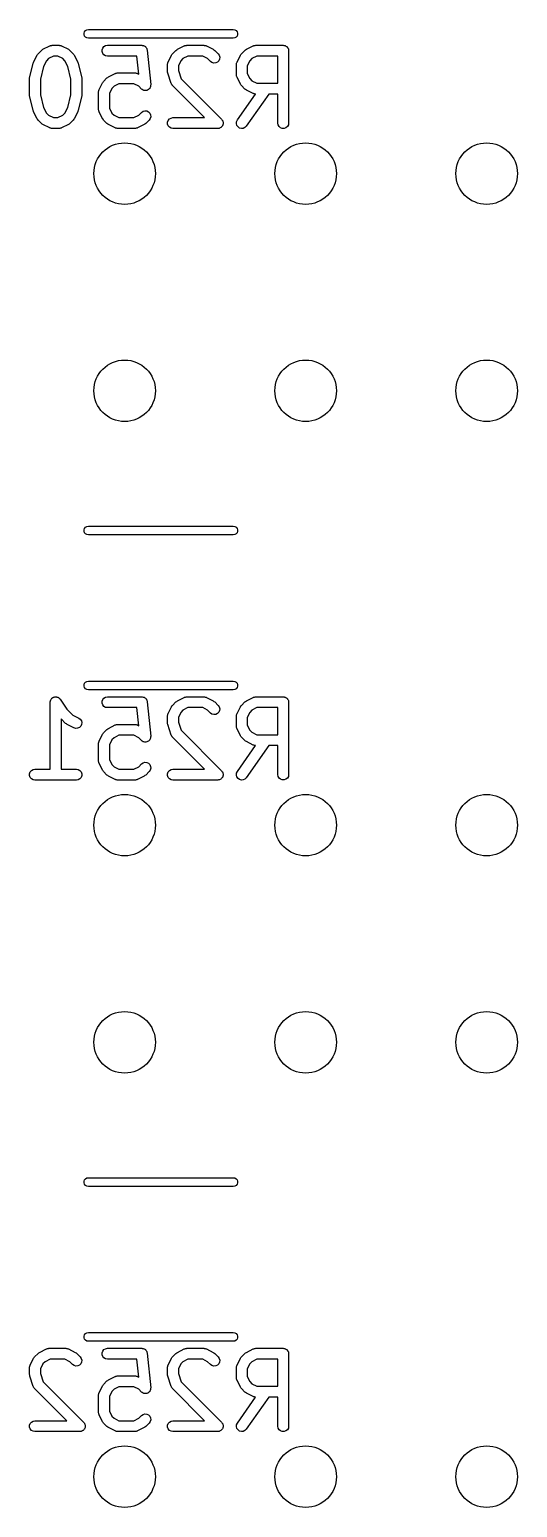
# Model space of a CAD drawing. Extents: x 25 to 326, y -201 to -21.
# Drawn here: x 281.19 to 287.93, y -200.43 to -180.01 of the extents above; entities that cross this region are included whole.
import ezdxf

# ---------------------------------------------------------------- set-up
doc = ezdxf.new("R2010")
doc.units = 0
doc.header["$MEASUREMENT"] = 0
doc.layers.add('BLACK', color=7, linetype='CONTINUOUS')

msp = doc.modelspace()

# ---------------------------------------------------------------- linework, layer by layer
at = {"layer": 'Black'}
for p, q in [((281.941, -180.06), (281.948, -180.04)), ((281.941, -180.08), (281.941, -180.06)), ((281.948, -180.04), (281.961, -180.024)), ((281.961, -180.024), (281.979, -180.014)), ((281.979, -180.014), (282, -180.01)), ((282, -180.01), (284, -180.01)), ((284, -180.01), (284.021, -180.014)), ((284.021, -180.014), (284.039, -180.024)), ((284.039, -180.024), (284.052, -180.04)), ((284.052, -180.04), (284.059, -180.06)), ((284.059, -180.06), (284.059, -180.08)), ((281.371, -180.283), (281.466, -180.235)), ((281.466, -180.235), (281.471, -180.234)), ((281.471, -180.234), (281.474, -180.232)), ((281.474, -180.232), (281.483, -180.23)), ((281.483, -180.23), (281.491, -180.228)), ((281.491, -180.228), (281.496, -180.228)), ((281.496, -180.228), (281.5, -180.227)), ((281.5, -180.227), (281.595, -180.227)), ((281.595, -180.227), (281.599, -180.228)), ((281.599, -180.228), (281.604, -180.228)), ((281.604, -180.228), (281.612, -180.23)), ((281.612, -180.23), (281.621, -180.232)), ((281.621, -180.232), (281.625, -180.234)), ((281.625, -180.234), (281.629, -180.235)), ((281.629, -180.235), (281.724, -180.283)), ((281.948, -180.1), (281.941, -180.08)), ((281.961, -180.116), (281.948, -180.1)), ((281.979, -180.126), (281.961, -180.116)), ((282, -180.13), (281.979, -180.126)), ((284, -180.13), (282, -180.13)), ((282.197, -180.265), (282.214, -180.245)), ((282.214, -180.245), (282.236, -180.232)), ((282.236, -180.232), (282.262, -180.227)), ((282.262, -180.227), (282.738, -180.227)), ((282.738, -180.227), (282.741, -180.228)), ((282.741, -180.228), (282.744, -180.228)), ((282.744, -180.228), (282.754, -180.23)), ((282.754, -180.23), (282.764, -180.232)), ((282.764, -180.232), (282.766, -180.233)), ((282.766, -180.233), (282.769, -180.234)), ((282.769, -180.234), (282.777, -180.24)), ((282.777, -180.24), (282.786, -180.245)), ((282.786, -180.245), (282.788, -180.247)), ((282.788, -180.247), (282.79, -180.249)), ((282.79, -180.249), (282.796, -180.257)), ((282.796, -180.257), (282.803, -180.265)), ((283.228, -180.283), (283.324, -180.235)), ((283.324, -180.235), (283.328, -180.234)), ((283.328, -180.234), (283.331, -180.232)), ((283.331, -180.232), (283.34, -180.23)), ((283.34, -180.23), (283.349, -180.228)), ((283.349, -180.228), (283.353, -180.228)), ((283.353, -180.228), (283.357, -180.227)), ((283.357, -180.227), (283.595, -180.227)), ((283.595, -180.227), (283.599, -180.228)), ((283.599, -180.228), (283.604, -180.228)), ((283.604, -180.228), (283.612, -180.23)), ((283.612, -180.23), (283.621, -180.232)), ((283.621, -180.232), (283.625, -180.234)), ((283.625, -180.234), (283.629, -180.235)), ((283.629, -180.235), (283.724, -180.283)), ((284.021, -180.126), (284, -180.13)), ((284.039, -180.116), (284.021, -180.126)), ((284.052, -180.1), (284.039, -180.116)), ((284.059, -180.08), (284.052, -180.1)), ((284.181, -180.283), (284.276, -180.235)), ((284.276, -180.235), (284.28, -180.234)), ((284.28, -180.234), (284.284, -180.232)), ((284.284, -180.232), (284.293, -180.23)), ((284.293, -180.23), (284.301, -180.228)), ((284.301, -180.228), (284.305, -180.228)), ((284.305, -180.228), (284.31, -180.227)), ((284.31, -180.227), (284.69, -180.227)), ((284.69, -180.227), (284.697, -180.229)), ((284.697, -180.229), (284.703, -180.229)), ((284.703, -180.229), (284.71, -180.231)), ((284.71, -180.231), (284.716, -180.232)), ((284.716, -180.232), (284.722, -180.235)), ((284.722, -180.235), (284.728, -180.237)), ((284.728, -180.237), (284.733, -180.242)), ((284.733, -180.242), (284.739, -180.245)), ((284.739, -180.245), (284.743, -180.25)), ((284.743, -180.25), (284.748, -180.254)), ((284.748, -180.254), (284.751, -180.26)), ((284.751, -180.26), (284.755, -180.265)), ((281.237, -180.475), (281.24, -180.467)), ((281.24, -180.467), (281.242, -180.459)), ((281.242, -180.459), (281.29, -180.364)), ((281.29, -180.364), (281.297, -180.354)), ((281.297, -180.354), (281.304, -180.345)), ((281.304, -180.345), (281.352, -180.297)), ((281.352, -180.297), (281.362, -180.29)), ((281.362, -180.29), (281.371, -180.283)), ((281.419, -180.442), (281.38, -180.519)), ((281.449, -180.412), (281.419, -180.442)), ((281.518, -180.377), (281.449, -180.412)), ((281.578, -180.377), (281.518, -180.377)), ((281.646, -180.412), (281.578, -180.377)), ((281.676, -180.442), (281.646, -180.412)), ((281.715, -180.519), (281.676, -180.442)), ((281.724, -180.283), (281.734, -180.29)), ((281.734, -180.29), (281.744, -180.297)), ((281.744, -180.297), (281.791, -180.345)), ((281.791, -180.345), (281.798, -180.354)), ((281.798, -180.354), (281.805, -180.364)), ((281.805, -180.364), (281.853, -180.459)), ((281.853, -180.459), (281.855, -180.467)), ((281.855, -180.467), (281.858, -180.475)), ((282.188, -180.289), (282.197, -180.265)), ((282.188, -180.315), (282.188, -180.289)), ((282.197, -180.34), (282.188, -180.315)), ((282.214, -180.36), (282.197, -180.34)), ((282.236, -180.373), (282.214, -180.36)), ((282.262, -180.377), (282.236, -180.373)), ((282.67, -180.377), (282.262, -180.377)), ((282.695, -180.626), (282.67, -180.377)), ((282.803, -180.265), (282.804, -180.268)), ((282.804, -180.268), (282.806, -180.27)), ((282.806, -180.27), (282.808, -180.28)), ((282.808, -180.28), (282.812, -180.289)), ((282.812, -180.289), (282.812, -180.292)), ((282.812, -180.292), (282.813, -180.295)), ((282.813, -180.295), (282.86, -180.771)), ((283.095, -180.476), (283.096, -180.467)), ((283.096, -180.467), (283.098, -180.463)), ((283.098, -180.463), (283.1, -180.459)), ((283.1, -180.459), (283.147, -180.364)), ((283.147, -180.364), (283.154, -180.354)), ((283.154, -180.354), (283.161, -180.345)), ((283.161, -180.345), (283.209, -180.297)), ((283.209, -180.297), (283.219, -180.29)), ((283.219, -180.29), (283.228, -180.283)), ((283.276, -180.442), (283.242, -180.511)), ((283.306, -180.412), (283.276, -180.442)), ((283.375, -180.377), (283.306, -180.412)), ((283.578, -180.377), (283.375, -180.377)), ((283.646, -180.412), (283.578, -180.377)), ((283.685, -180.451), (283.646, -180.412)), ((283.706, -180.466), (283.685, -180.451)), ((283.732, -180.472), (283.706, -180.466)), ((283.724, -180.283), (283.734, -180.29)), ((283.734, -180.29), (283.744, -180.297)), ((283.744, -180.297), (283.791, -180.345)), ((283.781, -180.459), (283.758, -180.47)), ((283.8, -180.441), (283.781, -180.459)), ((283.791, -180.345), (283.806, -180.366)), ((283.811, -180.417), (283.8, -180.441)), ((283.806, -180.366), (283.813, -180.391)), ((283.813, -180.391), (283.811, -180.417)), ((284.047, -180.476), (284.049, -180.467)), ((284.049, -180.467), (284.051, -180.463)), ((284.051, -180.463), (284.052, -180.459)), ((284.052, -180.459), (284.1, -180.364)), ((284.1, -180.364), (284.107, -180.354)), ((284.107, -180.354), (284.114, -180.345)), ((284.114, -180.345), (284.161, -180.297)), ((284.161, -180.297), (284.171, -180.29)), ((284.171, -180.29), (284.181, -180.283)), ((284.228, -180.442), (284.194, -180.511)), ((284.259, -180.412), (284.228, -180.442)), ((284.327, -180.377), (284.259, -180.412)), ((284.615, -180.377), (284.327, -180.377)), ((284.615, -180.751), (284.615, -180.377)), ((284.755, -180.265), (284.758, -180.271)), ((284.758, -180.271), (284.761, -180.277)), ((284.761, -180.277), (284.762, -180.283)), ((284.762, -180.283), (284.764, -180.289)), ((284.764, -180.289), (284.764, -180.296)), ((284.764, -180.296), (284.765, -180.302)), ((284.765, -180.302), (284.765, -181.302)), ((281.188, -180.674), (281.189, -180.665)), ((281.189, -180.665), (281.237, -180.475)), ((281.38, -180.519), (281.337, -180.693)), ((281.758, -180.693), (281.715, -180.519)), ((281.858, -180.475), (281.906, -180.665)), ((281.906, -180.665), (281.907, -180.674)), ((282.256, -180.678), (282.266, -180.671)), ((282.266, -180.671), (282.276, -180.664)), ((282.276, -180.664), (282.371, -180.616)), ((282.371, -180.616), (282.375, -180.615)), ((282.375, -180.615), (282.379, -180.613)), ((282.379, -180.613), (282.388, -180.611)), ((282.388, -180.611), (282.396, -180.609)), ((282.396, -180.609), (282.401, -180.609)), ((282.401, -180.609), (282.405, -180.608)), ((282.405, -180.608), (282.643, -180.608)), ((282.643, -180.608), (282.647, -180.609)), ((282.647, -180.609), (282.651, -180.609)), ((282.651, -180.609), (282.66, -180.611)), ((282.66, -180.611), (282.669, -180.613)), ((282.669, -180.613), (282.672, -180.615)), ((282.672, -180.615), (282.676, -180.616)), ((282.676, -180.616), (282.695, -180.626)), ((283.092, -180.484), (283.095, -180.476)), ((283.092, -180.489), (283.092, -180.484)), ((283.092, -180.493), (283.092, -180.489)), ((283.092, -180.588), (283.092, -180.493)), ((283.094, -180.6), (283.092, -180.588)), ((283.096, -180.612), (283.094, -180.6)), ((283.143, -180.755), (283.096, -180.612)), ((283.242, -180.511), (283.242, -180.576)), ((283.242, -180.576), (283.28, -180.69)), ((283.758, -180.47), (283.732, -180.472)), ((284.044, -180.493), (284.045, -180.489)), ((284.044, -180.636), (284.044, -180.493)), ((284.045, -180.64), (284.044, -180.636)), ((284.045, -180.484), (284.047, -180.476)), ((284.045, -180.489), (284.045, -180.484)), ((284.045, -180.644), (284.045, -180.64)), ((284.047, -180.653), (284.045, -180.644)), ((284.049, -180.661), (284.047, -180.653)), ((284.051, -180.665), (284.049, -180.661)), ((284.052, -180.669), (284.051, -180.665)), ((284.1, -180.764), (284.052, -180.669)), ((284.194, -180.511), (284.194, -180.618)), ((284.194, -180.618), (284.228, -180.687)), ((281.187, -180.683), (281.188, -180.674)), ((281.187, -180.921), (281.187, -180.683)), ((281.337, -180.693), (281.337, -180.912)), ((281.758, -180.912), (281.758, -180.693)), ((281.907, -180.674), (281.908, -180.683)), ((281.908, -180.683), (281.908, -180.921)), ((282.139, -180.874), (282.14, -180.87)), ((282.139, -181.112), (282.139, -180.874)), ((282.14, -180.865), (282.142, -180.857)), ((282.14, -180.87), (282.14, -180.865)), ((282.142, -180.857), (282.144, -180.848)), ((282.144, -180.848), (282.146, -180.844)), ((282.146, -180.844), (282.147, -180.84)), ((282.147, -180.84), (282.195, -180.745)), ((282.195, -180.745), (282.202, -180.735)), ((282.202, -180.735), (282.209, -180.726)), ((282.209, -180.726), (282.256, -180.678)), ((282.324, -180.823), (282.289, -180.892)), ((282.354, -180.793), (282.324, -180.823)), ((282.422, -180.758), (282.354, -180.793)), ((282.625, -180.758), (282.422, -180.758)), ((282.694, -180.793), (282.625, -180.758)), ((282.733, -180.832), (282.694, -180.793)), ((282.744, -180.839), (282.733, -180.832)), ((282.733, -180.832), (282.733, -180.832)), ((282.733, -180.832), (282.733, -180.832)), ((282.754, -180.847), (282.744, -180.839)), ((282.755, -180.847), (282.754, -180.847)), ((282.754, -180.847), (282.754, -180.847)), ((282.767, -180.85), (282.755, -180.847)), ((282.779, -180.853), (282.767, -180.85)), ((282.78, -180.853), (282.779, -180.853)), ((282.793, -180.852), (282.78, -180.853)), ((282.78, -180.853), (282.78, -180.853)), ((282.805, -180.851), (282.793, -180.852)), ((282.806, -180.851), (282.805, -180.851)), ((282.817, -180.845), (282.806, -180.851)), ((282.806, -180.851), (282.806, -180.851)), ((282.829, -180.84), (282.817, -180.845)), ((282.838, -180.83), (282.829, -180.839)), ((282.829, -180.839), (282.829, -180.84)), ((282.829, -180.84), (282.829, -180.84)), ((282.847, -180.822), (282.838, -180.83)), ((282.848, -180.821), (282.847, -180.821)), ((282.847, -180.821), (282.847, -180.822)), ((282.853, -180.809), (282.848, -180.821)), ((282.858, -180.798), (282.853, -180.809)), ((282.859, -180.784), (282.858, -180.797)), ((282.858, -180.797), (282.858, -180.798)), ((282.858, -180.798), (282.858, -180.798)), ((282.86, -180.772), (282.859, -180.784)), ((282.86, -180.771), (282.86, -180.772)), ((282.86, -180.772), (282.86, -180.772)), ((283.145, -180.758), (283.143, -180.755)), ((283.146, -180.763), (283.145, -180.758)), ((283.151, -180.77), (283.146, -180.763)), ((283.156, -180.778), (283.151, -180.77)), ((283.159, -180.78), (283.156, -180.778)), ((283.161, -180.784), (283.159, -180.78)), ((283.605, -181.227), (283.161, -180.784)), ((283.28, -180.69), (283.839, -181.249)), ((284.107, -180.774), (284.1, -180.764)), ((284.114, -180.784), (284.107, -180.774)), ((284.161, -180.832), (284.114, -180.784)), ((284.171, -180.838), (284.161, -180.832)), ((284.181, -180.846), (284.171, -180.838)), ((284.276, -180.893), (284.181, -180.846)), ((284.228, -180.687), (284.259, -180.717)), ((284.259, -180.717), (284.327, -180.751)), ((284.327, -180.751), (284.615, -180.751)), ((281.188, -180.93), (281.187, -180.921)), ((281.189, -180.94), (281.188, -180.93)), ((281.237, -181.13), (281.189, -180.94)), ((281.337, -180.912), (281.38, -181.086)), ((281.715, -181.086), (281.758, -180.912)), ((281.906, -180.94), (281.858, -181.13)), ((281.907, -180.93), (281.906, -180.94)), ((281.908, -180.921), (281.907, -180.93)), ((282.289, -180.892), (282.289, -181.094)), ((284.058, -181.259), (284.308, -180.901)), ((284.491, -180.901), (284.18, -181.345)), ((284.28, -180.895), (284.276, -180.893)), ((284.284, -180.897), (284.28, -180.895)), ((284.293, -180.898), (284.284, -180.897)), ((284.301, -180.901), (284.293, -180.898)), ((284.305, -180.9), (284.301, -180.901)), ((284.308, -180.901), (284.305, -180.9)), ((284.615, -180.901), (284.491, -180.901)), ((284.615, -181.302), (284.615, -180.901)), ((281.24, -181.138), (281.237, -181.13)), ((281.242, -181.145), (281.24, -181.138)), ((281.29, -181.241), (281.242, -181.145)), ((281.297, -181.25), (281.29, -181.241)), ((281.304, -181.26), (281.297, -181.25)), ((281.352, -181.308), (281.304, -181.26)), ((281.38, -181.086), (281.419, -181.163)), ((281.419, -181.163), (281.449, -181.193)), ((281.449, -181.193), (281.518, -181.227)), ((281.518, -181.227), (281.578, -181.227)), ((281.578, -181.227), (281.646, -181.193)), ((281.646, -181.193), (281.676, -181.163)), ((281.676, -181.163), (281.715, -181.086)), ((281.791, -181.26), (281.744, -181.308)), ((281.798, -181.25), (281.791, -181.26)), ((281.805, -181.241), (281.798, -181.25)), ((281.853, -181.145), (281.805, -181.241)), ((281.855, -181.138), (281.853, -181.145)), ((281.858, -181.13), (281.855, -181.138)), ((282.14, -181.116), (282.139, -181.112)), ((282.14, -181.12), (282.14, -181.116)), ((282.142, -181.129), (282.14, -181.12)), ((282.144, -181.138), (282.142, -181.129)), ((282.146, -181.141), (282.144, -181.138)), ((282.147, -181.145), (282.146, -181.141)), ((282.195, -181.241), (282.147, -181.145)), ((282.202, -181.25), (282.195, -181.241)), ((282.209, -181.26), (282.202, -181.25)), ((282.256, -181.308), (282.209, -181.26)), ((282.289, -181.094), (282.324, -181.163)), ((282.324, -181.163), (282.354, -181.193)), ((282.354, -181.193), (282.422, -181.227)), ((282.422, -181.227), (282.625, -181.227)), ((282.625, -181.227), (282.694, -181.193)), ((282.694, -181.193), (282.733, -181.154)), ((282.733, -181.154), (282.754, -181.139)), ((282.754, -181.139), (282.779, -181.132)), ((282.779, -181.132), (282.805, -181.135)), ((282.839, -181.26), (282.791, -181.308)), ((282.805, -181.135), (282.829, -181.146)), ((282.829, -181.146), (282.847, -181.164)), ((282.854, -181.239), (282.839, -181.26)), ((282.847, -181.164), (282.858, -181.188)), ((282.86, -181.214), (282.854, -181.239)), ((282.858, -181.188), (282.86, -181.214)), ((283.093, -181.289), (283.102, -181.265)), ((283.102, -181.265), (283.118, -181.245)), ((283.118, -181.245), (283.141, -181.232)), ((283.141, -181.232), (283.167, -181.227)), ((283.167, -181.227), (283.605, -181.227)), ((283.839, -181.249), (283.844, -181.257)), ((283.844, -181.257), (283.851, -181.265)), ((283.851, -181.265), (283.852, -181.268)), ((283.852, -181.268), (283.854, -181.271)), ((283.854, -181.271), (283.856, -181.28)), ((283.856, -181.28), (283.86, -181.289)), ((284.044, -181.309), (284.047, -181.283)), ((284.047, -181.283), (284.058, -181.259)), ((281.362, -181.315), (281.352, -181.308)), ((281.371, -181.322), (281.362, -181.315)), ((281.466, -181.369), (281.371, -181.322)), ((281.471, -181.371), (281.466, -181.369)), ((281.474, -181.373), (281.471, -181.371)), ((281.483, -181.374), (281.474, -181.373)), ((281.491, -181.377), (281.483, -181.374)), ((281.496, -181.377), (281.491, -181.377)), ((281.5, -181.377), (281.496, -181.377)), ((281.595, -181.377), (281.5, -181.377)), ((281.599, -181.377), (281.595, -181.377)), ((281.604, -181.377), (281.599, -181.377)), ((281.612, -181.374), (281.604, -181.377)), ((281.621, -181.373), (281.612, -181.374)), ((281.625, -181.371), (281.621, -181.373)), ((281.629, -181.369), (281.625, -181.371)), ((281.724, -181.322), (281.629, -181.369)), ((281.734, -181.315), (281.724, -181.322)), ((281.744, -181.308), (281.734, -181.315)), ((282.266, -181.315), (282.256, -181.308)), ((282.276, -181.322), (282.266, -181.315)), ((282.371, -181.369), (282.276, -181.322)), ((282.375, -181.371), (282.371, -181.369)), ((282.379, -181.373), (282.375, -181.371)), ((282.388, -181.374), (282.379, -181.373)), ((282.396, -181.377), (282.388, -181.374)), ((282.401, -181.377), (282.396, -181.377)), ((282.405, -181.377), (282.401, -181.377)), ((282.643, -181.377), (282.405, -181.377)), ((282.647, -181.377), (282.643, -181.377)), ((282.651, -181.377), (282.647, -181.377)), ((282.66, -181.374), (282.651, -181.377)), ((282.669, -181.373), (282.66, -181.374)), ((282.672, -181.371), (282.669, -181.373)), ((282.676, -181.369), (282.672, -181.371)), ((282.772, -181.322), (282.676, -181.369)), ((282.781, -181.315), (282.772, -181.322)), ((282.791, -181.308), (282.781, -181.315)), ((283.093, -181.315), (283.093, -181.289)), ((283.102, -181.34), (283.093, -181.315)), ((283.118, -181.36), (283.102, -181.34)), ((283.141, -181.373), (283.118, -181.36)), ((283.167, -181.377), (283.141, -181.373)), ((283.786, -181.377), (283.167, -181.377)), ((283.795, -181.376), (283.786, -181.377)), ((283.805, -181.375), (283.795, -181.376)), ((283.808, -181.373), (283.805, -181.375)), ((283.811, -181.373), (283.808, -181.373)), ((283.82, -181.368), (283.811, -181.373)), ((283.829, -181.364), (283.82, -181.368)), ((283.831, -181.361), (283.829, -181.364)), ((283.834, -181.36), (283.831, -181.361)), ((283.84, -181.352), (283.834, -181.36)), ((283.847, -181.345), (283.84, -181.352)), ((283.849, -181.342), (283.847, -181.345)), ((283.851, -181.34), (283.849, -181.342)), ((283.854, -181.331), (283.851, -181.34)), ((283.858, -181.322), (283.854, -181.331)), ((283.86, -181.315), (283.858, -181.319)), ((283.858, -181.319), (283.858, -181.322)), ((283.86, -181.289), (283.86, -181.293)), ((283.86, -181.293), (283.86, -181.296)), ((283.86, -181.296), (283.86, -181.306)), ((283.86, -181.306), (283.86, -181.315)), ((284.051, -181.334), (284.044, -181.309)), ((284.066, -181.355), (284.051, -181.334)), ((284.087, -181.37), (284.066, -181.355)), ((284.113, -181.377), (284.087, -181.37)), ((284.138, -181.375), (284.113, -181.377)), ((284.162, -181.364), (284.138, -181.375)), ((284.18, -181.345), (284.162, -181.364)), ((284.62, -181.328), (284.615, -181.302)), ((284.633, -181.351), (284.62, -181.328)), ((284.653, -181.367), (284.633, -181.351)), ((284.677, -181.376), (284.653, -181.367)), ((284.703, -181.376), (284.677, -181.376)), ((284.728, -181.367), (284.703, -181.376)), ((284.748, -181.351), (284.728, -181.367)), ((284.761, -181.328), (284.748, -181.351)), ((284.765, -181.302), (284.761, -181.328)), ((281.941, -186.92), (281.948, -186.9)), ((281.941, -186.94), (281.941, -186.92)), ((281.948, -186.96), (281.941, -186.94)), ((281.948, -186.9), (281.961, -186.884)), ((281.961, -186.976), (281.948, -186.96)), ((281.961, -186.884), (281.979, -186.874)), ((281.979, -186.986), (281.961, -186.976)), ((281.979, -186.874), (282, -186.87)), ((282, -186.99), (281.979, -186.986)), ((282, -186.87), (284, -186.87)), ((284, -186.99), (282, -186.99)), ((284, -186.87), (284.021, -186.874)), ((284.021, -186.986), (284, -186.99)), ((284.021, -186.874), (284.039, -186.884)), ((284.039, -186.976), (284.021, -186.986)), ((284.039, -186.884), (284.052, -186.9)), ((284.052, -186.96), (284.039, -186.976)), ((284.052, -186.9), (284.059, -186.92)), ((284.059, -186.94), (284.052, -186.96)), ((284.059, -186.92), (284.059, -186.94)), ((281.941, -189.06), (281.948, -189.04)), ((281.948, -189.04), (281.961, -189.024)), ((281.961, -189.024), (281.979, -189.014)), ((281.979, -189.014), (282, -189.01)), ((282, -189.01), (284, -189.01)), ((284, -189.01), (284.021, -189.014)), ((284.021, -189.014), (284.039, -189.024)), ((284.039, -189.024), (284.052, -189.04)), ((284.052, -189.04), (284.059, -189.06)), ((281.496, -189.248), (281.503, -189.243)), ((281.503, -189.243), (281.51, -189.237)), ((281.51, -189.237), (281.514, -189.236)), ((281.514, -189.236), (281.517, -189.234)), ((281.517, -189.234), (281.526, -189.232)), ((281.526, -189.232), (281.535, -189.229)), ((281.535, -189.229), (281.539, -189.229)), ((281.539, -189.229), (281.543, -189.228)), ((281.543, -189.228), (281.552, -189.229)), ((281.552, -189.229), (281.561, -189.229)), ((281.561, -189.229), (281.565, -189.23)), ((281.565, -189.23), (281.569, -189.23)), ((281.569, -189.23), (281.577, -189.234)), ((281.577, -189.234), (281.585, -189.237)), ((281.585, -189.237), (281.588, -189.24)), ((281.588, -189.24), (281.592, -189.242)), ((281.592, -189.242), (281.598, -189.248)), ((281.941, -189.08), (281.941, -189.06)), ((281.948, -189.1), (281.941, -189.08)), ((281.961, -189.116), (281.948, -189.1)), ((281.979, -189.126), (281.961, -189.116)), ((282, -189.13), (281.979, -189.126)), ((284, -189.13), (282, -189.13)), ((282.197, -189.265), (282.214, -189.245)), ((282.214, -189.245), (282.236, -189.232)), ((282.236, -189.232), (282.262, -189.227)), ((282.262, -189.227), (282.738, -189.227)), ((282.738, -189.227), (282.741, -189.228)), ((282.741, -189.228), (282.744, -189.228)), ((282.744, -189.228), (282.754, -189.23)), ((282.754, -189.23), (282.764, -189.232)), ((282.764, -189.232), (282.766, -189.233)), ((282.766, -189.233), (282.769, -189.234)), ((282.769, -189.234), (282.777, -189.24)), ((282.777, -189.24), (282.786, -189.245)), ((282.786, -189.245), (282.788, -189.247)), ((282.788, -189.247), (282.79, -189.249)), ((283.228, -189.283), (283.324, -189.235)), ((283.324, -189.235), (283.328, -189.234)), ((283.328, -189.234), (283.331, -189.232)), ((283.331, -189.232), (283.34, -189.23)), ((283.34, -189.23), (283.349, -189.228)), ((283.349, -189.228), (283.353, -189.228)), ((283.353, -189.228), (283.357, -189.227)), ((283.357, -189.227), (283.595, -189.227)), ((283.595, -189.227), (283.599, -189.228)), ((283.599, -189.228), (283.604, -189.228)), ((283.604, -189.228), (283.612, -189.23)), ((283.612, -189.23), (283.621, -189.232)), ((283.621, -189.232), (283.625, -189.234)), ((283.625, -189.234), (283.629, -189.235)), ((283.629, -189.235), (283.724, -189.283)), ((284.021, -189.126), (284, -189.13)), ((284.039, -189.116), (284.021, -189.126)), ((284.052, -189.1), (284.039, -189.116)), ((284.059, -189.08), (284.052, -189.1)), ((284.059, -189.06), (284.059, -189.08)), ((284.181, -189.283), (284.276, -189.235)), ((284.276, -189.235), (284.28, -189.234)), ((284.28, -189.234), (284.284, -189.232)), ((284.284, -189.232), (284.293, -189.23)), ((284.293, -189.23), (284.301, -189.228)), ((284.301, -189.228), (284.305, -189.228)), ((284.305, -189.228), (284.31, -189.227)), ((284.31, -189.227), (284.69, -189.227)), ((284.69, -189.227), (284.697, -189.229)), ((284.697, -189.229), (284.703, -189.229)), ((284.703, -189.229), (284.71, -189.231)), ((284.71, -189.231), (284.716, -189.232)), ((284.716, -189.232), (284.722, -189.235)), ((284.722, -189.235), (284.728, -189.237)), ((284.728, -189.237), (284.733, -189.242)), ((284.733, -189.242), (284.739, -189.245)), ((284.739, -189.245), (284.743, -189.25)), ((281.473, -189.294), (281.476, -189.286)), ((281.473, -189.298), (281.473, -189.294)), ((281.473, -189.302), (281.473, -189.298)), ((281.473, -190.227), (281.473, -189.302)), ((281.476, -189.286), (281.477, -189.277)), ((281.477, -189.277), (281.479, -189.273)), ((281.479, -189.273), (281.48, -189.269)), ((281.48, -189.269), (281.486, -189.262)), ((281.486, -189.262), (281.49, -189.254)), ((281.49, -189.254), (281.493, -189.252)), ((281.493, -189.252), (281.496, -189.248)), ((281.598, -189.248), (281.605, -189.254)), ((281.605, -189.254), (281.607, -189.258)), ((281.607, -189.258), (281.61, -189.261)), ((281.61, -189.261), (281.701, -189.397)), ((281.701, -189.397), (281.783, -189.479)), ((282.188, -189.289), (282.197, -189.265)), ((282.188, -189.315), (282.188, -189.289)), ((282.197, -189.34), (282.188, -189.315)), ((282.214, -189.36), (282.197, -189.34)), ((282.236, -189.373), (282.214, -189.36)), ((282.262, -189.377), (282.236, -189.373)), ((282.67, -189.377), (282.262, -189.377)), ((282.695, -189.626), (282.67, -189.377)), ((282.79, -189.249), (282.796, -189.257)), ((282.796, -189.257), (282.803, -189.265)), ((282.803, -189.265), (282.804, -189.268)), ((282.804, -189.268), (282.806, -189.27)), ((282.806, -189.27), (282.808, -189.28)), ((282.808, -189.28), (282.812, -189.289)), ((282.812, -189.289), (282.812, -189.292)), ((282.812, -189.292), (282.813, -189.295)), ((282.813, -189.295), (282.86, -189.771)), ((283.1, -189.459), (283.147, -189.364)), ((283.147, -189.364), (283.154, -189.354)), ((283.154, -189.354), (283.161, -189.345)), ((283.161, -189.345), (283.209, -189.297)), ((283.209, -189.297), (283.219, -189.29)), ((283.219, -189.29), (283.228, -189.283)), ((283.276, -189.442), (283.242, -189.511)), ((283.306, -189.412), (283.276, -189.442)), ((283.375, -189.377), (283.306, -189.412)), ((283.578, -189.377), (283.375, -189.377)), ((283.646, -189.412), (283.578, -189.377)), ((283.685, -189.451), (283.646, -189.412)), ((283.706, -189.466), (283.685, -189.451)), ((283.724, -189.283), (283.734, -189.29)), ((283.734, -189.29), (283.744, -189.297)), ((283.744, -189.297), (283.791, -189.345)), ((283.8, -189.441), (283.781, -189.459)), ((283.791, -189.345), (283.806, -189.366)), ((283.811, -189.417), (283.8, -189.441)), ((283.806, -189.366), (283.813, -189.391)), ((283.813, -189.391), (283.811, -189.417)), ((284.052, -189.459), (284.1, -189.364)), ((284.1, -189.364), (284.107, -189.354)), ((284.107, -189.354), (284.114, -189.345)), ((284.114, -189.345), (284.161, -189.297)), ((284.161, -189.297), (284.171, -189.29)), ((284.171, -189.29), (284.181, -189.283)), ((284.228, -189.442), (284.194, -189.511)), ((284.259, -189.412), (284.228, -189.442)), ((284.327, -189.377), (284.259, -189.412)), ((284.615, -189.377), (284.327, -189.377)), ((284.615, -189.751), (284.615, -189.377)), ((284.743, -189.25), (284.748, -189.254)), ((284.748, -189.254), (284.751, -189.26)), ((284.751, -189.26), (284.755, -189.265)), ((284.755, -189.265), (284.758, -189.271)), ((284.758, -189.271), (284.761, -189.277)), ((284.761, -189.277), (284.762, -189.283)), ((284.762, -189.283), (284.764, -189.289)), ((284.764, -189.289), (284.764, -189.296)), ((284.764, -189.296), (284.765, -189.302)), ((284.765, -189.302), (284.765, -190.302)), ((281.685, -189.594), (281.623, -189.531)), ((281.623, -189.531), (281.623, -190.227)), ((281.695, -189.6), (281.685, -189.594)), ((281.705, -189.608), (281.695, -189.6)), ((281.8, -189.655), (281.705, -189.608)), ((281.783, -189.479), (281.867, -189.521)), ((281.825, -189.663), (281.8, -189.655)), ((281.875, -189.651), (281.851, -189.661)), ((281.867, -189.521), (281.888, -189.537)), ((281.894, -189.633), (281.875, -189.651)), ((281.888, -189.537), (281.902, -189.558)), ((281.905, -189.609), (281.894, -189.633)), ((281.902, -189.558), (281.908, -189.584)), ((281.908, -189.584), (281.905, -189.609)), ((282.276, -189.664), (282.371, -189.616)), ((282.371, -189.616), (282.375, -189.615)), ((282.375, -189.615), (282.379, -189.613)), ((282.379, -189.613), (282.388, -189.611)), ((282.388, -189.611), (282.396, -189.609)), ((282.396, -189.609), (282.401, -189.609)), ((282.401, -189.609), (282.405, -189.608)), ((282.405, -189.608), (282.643, -189.608)), ((282.643, -189.608), (282.647, -189.609)), ((282.647, -189.609), (282.651, -189.609)), ((282.651, -189.609), (282.66, -189.611)), ((282.66, -189.611), (282.669, -189.613)), ((282.669, -189.613), (282.672, -189.615)), ((282.672, -189.615), (282.676, -189.616)), ((282.676, -189.616), (282.695, -189.626)), ((283.092, -189.484), (283.095, -189.476)), ((283.092, -189.489), (283.092, -189.484)), ((283.092, -189.493), (283.092, -189.489)), ((283.092, -189.588), (283.092, -189.493)), ((283.094, -189.6), (283.092, -189.588)), ((283.096, -189.612), (283.094, -189.6)), ((283.095, -189.476), (283.096, -189.467)), ((283.096, -189.467), (283.098, -189.463)), ((283.143, -189.755), (283.096, -189.612)), ((283.098, -189.463), (283.1, -189.459)), ((283.242, -189.511), (283.242, -189.576)), ((283.242, -189.576), (283.28, -189.69)), ((283.732, -189.472), (283.706, -189.466)), ((283.758, -189.47), (283.732, -189.472)), ((283.781, -189.459), (283.758, -189.47)), ((284.044, -189.493), (284.045, -189.489)), ((284.044, -189.636), (284.044, -189.493)), ((284.045, -189.64), (284.044, -189.636)), ((284.045, -189.484), (284.047, -189.476)), ((284.045, -189.489), (284.045, -189.484)), ((284.045, -189.644), (284.045, -189.64)), ((284.047, -189.653), (284.045, -189.644)), ((284.047, -189.476), (284.049, -189.467)), ((284.049, -189.661), (284.047, -189.653)), ((284.049, -189.467), (284.051, -189.463)), ((284.051, -189.463), (284.052, -189.459)), ((284.194, -189.511), (284.194, -189.618)), ((284.194, -189.618), (284.228, -189.687)), ((281.851, -189.661), (281.825, -189.663)), ((282.14, -189.865), (282.142, -189.857)), ((282.142, -189.857), (282.144, -189.848)), ((282.144, -189.848), (282.146, -189.844)), ((282.146, -189.844), (282.147, -189.84)), ((282.147, -189.84), (282.195, -189.745)), ((282.195, -189.745), (282.202, -189.735)), ((282.202, -189.735), (282.209, -189.726)), ((282.209, -189.726), (282.256, -189.678)), ((282.256, -189.678), (282.266, -189.671)), ((282.266, -189.671), (282.276, -189.664)), ((282.324, -189.823), (282.289, -189.892)), ((282.354, -189.793), (282.324, -189.823)), ((282.422, -189.758), (282.354, -189.793)), ((282.625, -189.758), (282.422, -189.758)), ((282.694, -189.793), (282.625, -189.758)), ((282.733, -189.832), (282.694, -189.793)), ((282.744, -189.839), (282.733, -189.832)), ((282.733, -189.832), (282.733, -189.832)), ((282.733, -189.832), (282.733, -189.832)), ((282.754, -189.847), (282.744, -189.839)), ((282.755, -189.847), (282.754, -189.847)), ((282.754, -189.847), (282.754, -189.847)), ((282.767, -189.85), (282.755, -189.847)), ((282.779, -189.853), (282.767, -189.85)), ((282.78, -189.853), (282.779, -189.853)), ((282.793, -189.852), (282.78, -189.853)), ((282.78, -189.853), (282.78, -189.853)), ((282.805, -189.851), (282.793, -189.852)), ((282.806, -189.851), (282.805, -189.851)), ((282.817, -189.845), (282.806, -189.851)), ((282.806, -189.851), (282.806, -189.851)), ((282.829, -189.84), (282.817, -189.845)), ((282.838, -189.83), (282.829, -189.839)), ((282.829, -189.839), (282.829, -189.84)), ((282.829, -189.84), (282.829, -189.84)), ((282.847, -189.822), (282.838, -189.83)), ((282.848, -189.821), (282.847, -189.821)), ((282.847, -189.821), (282.847, -189.822)), ((282.853, -189.809), (282.848, -189.821)), ((282.858, -189.798), (282.853, -189.809)), ((282.859, -189.784), (282.858, -189.797)), ((282.858, -189.797), (282.858, -189.798)), ((282.858, -189.798), (282.858, -189.798)), ((282.86, -189.772), (282.859, -189.784)), ((282.86, -189.771), (282.86, -189.772)), ((282.86, -189.772), (282.86, -189.772)), ((283.145, -189.758), (283.143, -189.755)), ((283.146, -189.763), (283.145, -189.758)), ((283.151, -189.77), (283.146, -189.763)), ((283.156, -189.778), (283.151, -189.77)), ((283.159, -189.78), (283.156, -189.778)), ((283.161, -189.784), (283.159, -189.78)), ((283.605, -190.227), (283.161, -189.784)), ((283.28, -189.69), (283.839, -190.249)), ((284.051, -189.665), (284.049, -189.661)), ((284.052, -189.669), (284.051, -189.665)), ((284.1, -189.764), (284.052, -189.669)), ((284.107, -189.774), (284.1, -189.764)), ((284.114, -189.784), (284.107, -189.774)), ((284.161, -189.832), (284.114, -189.784)), ((284.171, -189.838), (284.161, -189.832)), ((284.181, -189.846), (284.171, -189.838)), ((284.276, -189.893), (284.181, -189.846)), ((284.228, -189.687), (284.259, -189.717)), ((284.259, -189.717), (284.327, -189.751)), ((284.327, -189.751), (284.615, -189.751)), ((282.139, -189.874), (282.14, -189.87)), ((282.139, -190.112), (282.139, -189.874)), ((282.14, -189.87), (282.14, -189.865)), ((282.289, -189.892), (282.289, -190.094)), ((284.058, -190.259), (284.308, -189.901)), ((284.491, -189.901), (284.18, -190.345)), ((284.28, -189.895), (284.276, -189.893)), ((284.284, -189.897), (284.28, -189.895)), ((284.293, -189.898), (284.284, -189.897)), ((284.301, -189.901), (284.293, -189.898)), ((284.305, -189.9), (284.301, -189.901)), ((284.308, -189.901), (284.305, -189.9)), ((284.615, -189.901), (284.491, -189.901)), ((284.615, -190.302), (284.615, -189.901)), ((281.188, -190.289), (281.197, -190.265)), ((281.197, -190.265), (281.214, -190.245)), ((281.214, -190.245), (281.236, -190.232)), ((281.236, -190.232), (281.262, -190.227)), ((281.262, -190.227), (281.473, -190.227)), ((281.623, -190.227), (281.833, -190.227)), ((281.833, -190.227), (281.859, -190.232)), ((281.859, -190.232), (281.882, -190.245)), ((281.882, -190.245), (281.898, -190.265)), ((281.898, -190.265), (281.907, -190.289)), ((282.14, -190.116), (282.139, -190.112)), ((282.14, -190.12), (282.14, -190.116)), ((282.142, -190.129), (282.14, -190.12)), ((282.144, -190.138), (282.142, -190.129)), ((282.146, -190.141), (282.144, -190.138)), ((282.147, -190.145), (282.146, -190.141)), ((282.195, -190.241), (282.147, -190.145)), ((282.202, -190.25), (282.195, -190.241)), ((282.209, -190.26), (282.202, -190.25)), ((282.256, -190.308), (282.209, -190.26)), ((282.289, -190.094), (282.324, -190.163)), ((282.324, -190.163), (282.354, -190.193)), ((282.354, -190.193), (282.422, -190.227)), ((282.422, -190.227), (282.625, -190.227)), ((282.625, -190.227), (282.694, -190.193)), ((282.694, -190.193), (282.733, -190.154)), ((282.733, -190.154), (282.754, -190.139)), ((282.754, -190.139), (282.779, -190.132)), ((282.779, -190.132), (282.805, -190.135)), ((282.839, -190.26), (282.791, -190.308)), ((282.805, -190.135), (282.829, -190.146)), ((282.829, -190.146), (282.847, -190.164)), ((282.854, -190.239), (282.839, -190.26)), ((282.847, -190.164), (282.858, -190.188)), ((282.86, -190.214), (282.854, -190.239)), ((282.858, -190.188), (282.86, -190.214)), ((283.093, -190.289), (283.102, -190.265)), ((283.102, -190.265), (283.118, -190.245)), ((283.118, -190.245), (283.141, -190.232)), ((283.141, -190.232), (283.167, -190.227)), ((283.167, -190.227), (283.605, -190.227)), ((283.839, -190.249), (283.844, -190.257)), ((283.844, -190.257), (283.851, -190.265)), ((283.851, -190.265), (283.852, -190.268)), ((284.047, -190.283), (284.058, -190.259)), ((281.188, -190.315), (281.188, -190.289)), ((281.197, -190.34), (281.188, -190.315)), ((281.214, -190.36), (281.197, -190.34)), ((281.236, -190.373), (281.214, -190.36)), ((281.262, -190.377), (281.236, -190.373)), ((281.833, -190.377), (281.262, -190.377)), ((281.859, -190.373), (281.833, -190.377)), ((281.882, -190.36), (281.859, -190.373)), ((281.898, -190.34), (281.882, -190.36)), ((281.907, -190.315), (281.898, -190.34)), ((281.907, -190.289), (281.907, -190.315)), ((282.266, -190.315), (282.256, -190.308)), ((282.276, -190.322), (282.266, -190.315)), ((282.371, -190.369), (282.276, -190.322)), ((282.375, -190.371), (282.371, -190.369)), ((282.379, -190.373), (282.375, -190.371)), ((282.388, -190.374), (282.379, -190.373)), ((282.396, -190.377), (282.388, -190.374)), ((282.401, -190.377), (282.396, -190.377)), ((282.405, -190.377), (282.401, -190.377)), ((282.643, -190.377), (282.405, -190.377)), ((282.647, -190.377), (282.643, -190.377)), ((282.651, -190.377), (282.647, -190.377)), ((282.66, -190.374), (282.651, -190.377)), ((282.669, -190.373), (282.66, -190.374)), ((282.672, -190.371), (282.669, -190.373)), ((282.676, -190.369), (282.672, -190.371)), ((282.772, -190.322), (282.676, -190.369)), ((282.781, -190.315), (282.772, -190.322)), ((282.791, -190.308), (282.781, -190.315)), ((283.093, -190.315), (283.093, -190.289)), ((283.102, -190.34), (283.093, -190.315)), ((283.118, -190.36), (283.102, -190.34)), ((283.141, -190.373), (283.118, -190.36)), ((283.167, -190.377), (283.141, -190.373)), ((283.786, -190.377), (283.167, -190.377)), ((283.795, -190.376), (283.786, -190.377)), ((283.805, -190.375), (283.795, -190.376)), ((283.808, -190.373), (283.805, -190.375)), ((283.811, -190.373), (283.808, -190.373)), ((283.82, -190.368), (283.811, -190.373)), ((283.829, -190.364), (283.82, -190.368)), ((283.831, -190.361), (283.829, -190.364)), ((283.834, -190.36), (283.831, -190.361)), ((283.84, -190.352), (283.834, -190.36)), ((283.847, -190.345), (283.84, -190.352)), ((283.849, -190.342), (283.847, -190.345)), ((283.851, -190.34), (283.849, -190.342)), ((283.854, -190.331), (283.851, -190.34)), ((283.852, -190.268), (283.854, -190.271)), ((283.854, -190.271), (283.856, -190.28)), ((283.858, -190.322), (283.854, -190.331)), ((283.856, -190.28), (283.86, -190.289)), ((283.86, -190.315), (283.858, -190.319)), ((283.858, -190.319), (283.858, -190.322)), ((283.86, -190.289), (283.86, -190.293)), ((283.86, -190.293), (283.86, -190.296)), ((283.86, -190.296), (283.86, -190.306)), ((283.86, -190.306), (283.86, -190.315)), ((284.044, -190.309), (284.047, -190.283)), ((284.051, -190.334), (284.044, -190.309)), ((284.066, -190.355), (284.051, -190.334)), ((284.087, -190.37), (284.066, -190.355)), ((284.113, -190.377), (284.087, -190.37)), ((284.138, -190.375), (284.113, -190.377)), ((284.162, -190.364), (284.138, -190.375)), ((284.18, -190.345), (284.162, -190.364)), ((284.62, -190.328), (284.615, -190.302)), ((284.633, -190.351), (284.62, -190.328)), ((284.653, -190.367), (284.633, -190.351)), ((284.677, -190.376), (284.653, -190.367)), ((284.703, -190.376), (284.677, -190.376)), ((284.728, -190.367), (284.703, -190.376)), ((284.748, -190.351), (284.728, -190.367)), ((284.761, -190.328), (284.748, -190.351)), ((284.765, -190.302), (284.761, -190.328)), ((281.941, -195.92), (281.948, -195.9)), ((281.941, -195.94), (281.941, -195.92)), ((281.948, -195.96), (281.941, -195.94)), ((281.948, -195.9), (281.961, -195.884)), ((281.961, -195.976), (281.948, -195.96)), ((281.961, -195.884), (281.979, -195.874)), ((281.979, -195.986), (281.961, -195.976)), ((281.979, -195.874), (282, -195.87)), ((282, -195.87), (284, -195.87)), ((284, -195.87), (284.021, -195.874)), ((284.021, -195.874), (284.039, -195.884)), ((284.039, -195.976), (284.021, -195.986)), ((284.039, -195.884), (284.052, -195.9)), ((284.052, -195.96), (284.039, -195.976)), ((284.052, -195.9), (284.059, -195.92)), ((284.059, -195.94), (284.052, -195.96)), ((284.059, -195.92), (284.059, -195.94)), ((282, -195.99), (281.979, -195.986)), ((284, -195.99), (282, -195.99)), ((284.021, -195.986), (284, -195.99)), ((281.948, -198.04), (281.961, -198.024)), ((281.961, -198.024), (281.979, -198.014)), ((281.979, -198.014), (282, -198.01)), ((282, -198.01), (284, -198.01)), ((284, -198.01), (284.021, -198.014)), ((284.021, -198.014), (284.039, -198.024)), ((284.039, -198.024), (284.052, -198.04)), ((281.435, -198.23), (281.444, -198.228)), ((281.444, -198.228), (281.448, -198.228)), ((281.448, -198.228), (281.452, -198.227)), ((281.452, -198.227), (281.69, -198.227)), ((281.69, -198.227), (281.695, -198.228)), ((281.695, -198.228), (281.699, -198.228)), ((281.699, -198.228), (281.707, -198.23)), ((281.941, -198.06), (281.948, -198.04)), ((281.941, -198.08), (281.941, -198.06)), ((281.948, -198.1), (281.941, -198.08)), ((281.961, -198.116), (281.948, -198.1)), ((281.979, -198.126), (281.961, -198.116)), ((282, -198.13), (281.979, -198.126)), ((284, -198.13), (282, -198.13)), ((282.236, -198.232), (282.262, -198.227)), ((282.262, -198.227), (282.738, -198.227)), ((282.738, -198.227), (282.741, -198.228)), ((282.741, -198.228), (282.744, -198.228)), ((282.744, -198.228), (282.754, -198.23)), ((283.34, -198.23), (283.349, -198.228)), ((283.349, -198.228), (283.353, -198.228)), ((283.353, -198.228), (283.357, -198.227)), ((283.357, -198.227), (283.595, -198.227)), ((283.595, -198.227), (283.599, -198.228)), ((283.599, -198.228), (283.604, -198.228)), ((283.604, -198.228), (283.612, -198.23)), ((284.021, -198.126), (284, -198.13)), ((284.039, -198.116), (284.021, -198.126)), ((284.052, -198.1), (284.039, -198.116)), ((284.052, -198.04), (284.059, -198.06)), ((284.059, -198.08), (284.052, -198.1)), ((284.059, -198.06), (284.059, -198.08)), ((284.293, -198.23), (284.301, -198.228)), ((284.301, -198.228), (284.305, -198.228)), ((284.305, -198.228), (284.31, -198.227)), ((284.31, -198.227), (284.69, -198.227)), ((284.69, -198.227), (284.697, -198.229)), ((284.697, -198.229), (284.703, -198.229)), ((284.703, -198.229), (284.71, -198.231)), ((281.195, -198.459), (281.242, -198.364)), ((281.242, -198.364), (281.25, -198.354)), ((281.25, -198.354), (281.256, -198.345)), ((281.256, -198.345), (281.304, -198.297)), ((281.304, -198.297), (281.314, -198.29)), ((281.314, -198.29), (281.324, -198.283)), ((281.324, -198.283), (281.419, -198.235)), ((281.402, -198.412), (281.371, -198.442)), ((281.47, -198.377), (281.402, -198.412)), ((281.419, -198.235), (281.423, -198.234)), ((281.423, -198.234), (281.427, -198.232)), ((281.427, -198.232), (281.435, -198.23)), ((281.673, -198.377), (281.47, -198.377)), ((281.741, -198.412), (281.673, -198.377)), ((281.707, -198.23), (281.716, -198.232)), ((281.716, -198.232), (281.72, -198.234)), ((281.72, -198.234), (281.724, -198.235)), ((281.724, -198.235), (281.819, -198.283)), ((281.78, -198.451), (281.741, -198.412)), ((281.819, -198.283), (281.829, -198.29)), ((281.829, -198.29), (281.839, -198.297)), ((281.839, -198.297), (281.886, -198.345)), ((281.886, -198.345), (281.901, -198.366)), ((281.906, -198.417), (281.895, -198.441)), ((281.901, -198.366), (281.908, -198.391)), ((281.908, -198.391), (281.906, -198.417)), ((282.188, -198.289), (282.197, -198.265)), ((282.188, -198.315), (282.188, -198.289)), ((282.197, -198.34), (282.188, -198.315)), ((282.197, -198.265), (282.214, -198.245)), ((282.214, -198.36), (282.197, -198.34)), ((282.214, -198.245), (282.236, -198.232)), ((282.236, -198.373), (282.214, -198.36)), ((282.262, -198.377), (282.236, -198.373)), ((282.67, -198.377), (282.262, -198.377)), ((282.695, -198.626), (282.67, -198.377)), ((282.754, -198.23), (282.764, -198.232)), ((282.764, -198.232), (282.766, -198.233)), ((282.766, -198.233), (282.769, -198.234)), ((282.769, -198.234), (282.777, -198.24)), ((282.777, -198.24), (282.786, -198.245)), ((282.786, -198.245), (282.788, -198.247)), ((282.788, -198.247), (282.79, -198.249)), ((282.79, -198.249), (282.796, -198.257)), ((282.796, -198.257), (282.803, -198.265)), ((282.803, -198.265), (282.804, -198.268)), ((282.804, -198.268), (282.806, -198.27)), ((282.806, -198.27), (282.808, -198.28)), ((282.808, -198.28), (282.812, -198.289)), ((282.812, -198.289), (282.812, -198.292)), ((282.812, -198.292), (282.813, -198.295)), ((282.813, -198.295), (282.86, -198.771)), ((283.1, -198.459), (283.147, -198.364)), ((283.147, -198.364), (283.154, -198.354)), ((283.154, -198.354), (283.161, -198.345)), ((283.161, -198.345), (283.209, -198.297)), ((283.209, -198.297), (283.219, -198.29)), ((283.219, -198.29), (283.228, -198.283)), ((283.228, -198.283), (283.324, -198.235)), ((283.306, -198.412), (283.276, -198.442)), ((283.375, -198.377), (283.306, -198.412)), ((283.324, -198.235), (283.328, -198.234)), ((283.328, -198.234), (283.331, -198.232)), ((283.331, -198.232), (283.34, -198.23)), ((283.578, -198.377), (283.375, -198.377)), ((283.646, -198.412), (283.578, -198.377)), ((283.612, -198.23), (283.621, -198.232)), ((283.621, -198.232), (283.625, -198.234)), ((283.625, -198.234), (283.629, -198.235)), ((283.629, -198.235), (283.724, -198.283)), ((283.685, -198.451), (283.646, -198.412)), ((283.724, -198.283), (283.734, -198.29)), ((283.734, -198.29), (283.744, -198.297)), ((283.744, -198.297), (283.791, -198.345)), ((283.791, -198.345), (283.806, -198.366)), ((283.811, -198.417), (283.8, -198.441)), ((283.806, -198.366), (283.813, -198.391)), ((283.813, -198.391), (283.811, -198.417)), ((284.052, -198.459), (284.1, -198.364)), ((284.1, -198.364), (284.107, -198.354)), ((284.107, -198.354), (284.114, -198.345)), ((284.114, -198.345), (284.161, -198.297)), ((284.161, -198.297), (284.171, -198.29)), ((284.171, -198.29), (284.181, -198.283)), ((284.181, -198.283), (284.276, -198.235)), ((284.259, -198.412), (284.228, -198.442)), ((284.327, -198.377), (284.259, -198.412)), ((284.276, -198.235), (284.28, -198.234)), ((284.28, -198.234), (284.284, -198.232)), ((284.284, -198.232), (284.293, -198.23)), ((284.615, -198.377), (284.327, -198.377)), ((284.615, -198.751), (284.615, -198.377)), ((284.71, -198.231), (284.716, -198.232)), ((284.716, -198.232), (284.722, -198.235)), ((284.722, -198.235), (284.728, -198.237)), ((284.728, -198.237), (284.733, -198.242)), ((284.733, -198.242), (284.739, -198.245)), ((284.739, -198.245), (284.743, -198.25)), ((284.743, -198.25), (284.748, -198.254)), ((284.748, -198.254), (284.751, -198.26)), ((284.751, -198.26), (284.755, -198.265)), ((284.755, -198.265), (284.758, -198.271)), ((284.758, -198.271), (284.761, -198.277)), ((284.761, -198.277), (284.762, -198.283)), ((284.762, -198.283), (284.764, -198.289)), ((284.764, -198.289), (284.764, -198.296)), ((284.764, -198.296), (284.765, -198.302)), ((284.765, -198.302), (284.765, -199.302)), ((281.187, -198.484), (281.19, -198.476)), ((281.188, -198.489), (281.187, -198.484)), ((281.187, -198.493), (281.188, -198.489)), ((281.187, -198.588), (281.187, -198.493)), ((281.189, -198.6), (281.187, -198.588)), ((281.191, -198.612), (281.189, -198.6)), ((281.19, -198.476), (281.191, -198.467)), ((281.191, -198.467), (281.194, -198.463)), ((281.238, -198.755), (281.191, -198.612)), ((281.194, -198.463), (281.195, -198.459)), ((281.371, -198.442), (281.337, -198.511)), ((281.337, -198.511), (281.337, -198.576)), ((281.337, -198.576), (281.375, -198.69)), ((281.802, -198.466), (281.78, -198.451)), ((281.827, -198.472), (281.802, -198.466)), ((281.853, -198.47), (281.827, -198.472)), ((281.876, -198.459), (281.853, -198.47)), ((281.895, -198.441), (281.876, -198.459)), ((282.276, -198.664), (282.371, -198.616)), ((282.371, -198.616), (282.375, -198.615)), ((282.375, -198.615), (282.379, -198.613)), ((282.379, -198.613), (282.388, -198.611)), ((282.388, -198.611), (282.396, -198.609)), ((282.396, -198.609), (282.401, -198.609)), ((282.401, -198.609), (282.405, -198.608)), ((282.405, -198.608), (282.643, -198.608)), ((282.643, -198.608), (282.647, -198.609)), ((282.647, -198.609), (282.651, -198.609)), ((282.651, -198.609), (282.66, -198.611)), ((282.66, -198.611), (282.669, -198.613)), ((282.669, -198.613), (282.672, -198.615)), ((282.672, -198.615), (282.676, -198.616)), ((282.676, -198.616), (282.695, -198.626)), ((283.092, -198.484), (283.095, -198.476)), ((283.092, -198.489), (283.092, -198.484)), ((283.092, -198.493), (283.092, -198.489)), ((283.092, -198.588), (283.092, -198.493)), ((283.094, -198.6), (283.092, -198.588)), ((283.096, -198.612), (283.094, -198.6)), ((283.095, -198.476), (283.096, -198.467)), ((283.096, -198.467), (283.098, -198.463)), ((283.143, -198.755), (283.096, -198.612)), ((283.098, -198.463), (283.1, -198.459)), ((283.276, -198.442), (283.242, -198.511)), ((283.242, -198.511), (283.242, -198.576)), ((283.242, -198.576), (283.28, -198.69)), ((283.706, -198.466), (283.685, -198.451)), ((283.732, -198.472), (283.706, -198.466)), ((283.758, -198.47), (283.732, -198.472)), ((283.781, -198.459), (283.758, -198.47)), ((283.8, -198.441), (283.781, -198.459)), ((284.044, -198.493), (284.045, -198.489)), ((284.044, -198.636), (284.044, -198.493)), ((284.045, -198.64), (284.044, -198.636)), ((284.045, -198.484), (284.047, -198.476)), ((284.045, -198.489), (284.045, -198.484)), ((284.047, -198.476), (284.049, -198.467)), ((284.049, -198.467), (284.051, -198.463)), ((284.051, -198.463), (284.052, -198.459)), ((284.228, -198.442), (284.194, -198.511)), ((284.194, -198.511), (284.194, -198.618)), ((284.194, -198.618), (284.228, -198.687)), ((281.24, -198.758), (281.238, -198.755)), ((281.242, -198.763), (281.24, -198.758)), ((281.247, -198.77), (281.242, -198.763)), ((281.251, -198.778), (281.247, -198.77)), ((281.254, -198.78), (281.251, -198.778)), ((281.256, -198.784), (281.254, -198.78)), ((281.7, -199.227), (281.256, -198.784)), ((281.375, -198.69), (281.934, -199.249)), ((282.146, -198.844), (282.147, -198.84)), ((282.147, -198.84), (282.195, -198.745)), ((282.195, -198.745), (282.202, -198.735)), ((282.202, -198.735), (282.209, -198.726)), ((282.209, -198.726), (282.256, -198.678)), ((282.256, -198.678), (282.266, -198.671)), ((282.266, -198.671), (282.276, -198.664)), ((282.324, -198.823), (282.289, -198.892)), ((282.354, -198.793), (282.324, -198.823)), ((282.422, -198.758), (282.354, -198.793)), ((282.625, -198.758), (282.422, -198.758)), ((282.694, -198.793), (282.625, -198.758)), ((282.733, -198.832), (282.694, -198.793)), ((282.744, -198.839), (282.733, -198.832)), ((282.733, -198.832), (282.733, -198.832)), ((282.733, -198.832), (282.733, -198.832)), ((282.754, -198.847), (282.744, -198.839)), ((282.829, -198.84), (282.817, -198.845)), ((282.838, -198.83), (282.829, -198.839)), ((282.829, -198.839), (282.829, -198.84)), ((282.829, -198.84), (282.829, -198.84)), ((282.847, -198.822), (282.838, -198.83)), ((282.848, -198.821), (282.847, -198.821)), ((282.847, -198.821), (282.847, -198.822)), ((282.853, -198.809), (282.848, -198.821)), ((282.858, -198.798), (282.853, -198.809)), ((282.859, -198.784), (282.858, -198.797)), ((282.858, -198.797), (282.858, -198.798)), ((282.858, -198.798), (282.858, -198.798)), ((282.86, -198.772), (282.859, -198.784)), ((282.86, -198.771), (282.86, -198.772)), ((282.86, -198.772), (282.86, -198.772)), ((283.145, -198.758), (283.143, -198.755)), ((283.146, -198.763), (283.145, -198.758)), ((283.151, -198.77), (283.146, -198.763)), ((283.156, -198.778), (283.151, -198.77)), ((283.159, -198.78), (283.156, -198.778)), ((283.161, -198.784), (283.159, -198.78)), ((283.605, -199.227), (283.161, -198.784)), ((283.28, -198.69), (283.839, -199.249)), ((284.045, -198.644), (284.045, -198.64)), ((284.047, -198.653), (284.045, -198.644)), ((284.049, -198.661), (284.047, -198.653)), ((284.051, -198.665), (284.049, -198.661)), ((284.052, -198.669), (284.051, -198.665)), ((284.1, -198.764), (284.052, -198.669)), ((284.107, -198.774), (284.1, -198.764)), ((284.114, -198.784), (284.107, -198.774)), ((284.161, -198.832), (284.114, -198.784)), ((284.171, -198.838), (284.161, -198.832)), ((284.181, -198.846), (284.171, -198.838)), ((284.228, -198.687), (284.259, -198.717)), ((284.259, -198.717), (284.327, -198.751)), ((284.327, -198.751), (284.615, -198.751)), ((282.139, -198.874), (282.14, -198.87)), ((282.139, -199.112), (282.139, -198.874)), ((282.14, -198.865), (282.142, -198.857)), ((282.14, -198.87), (282.14, -198.865)), ((282.142, -198.857), (282.144, -198.848)), ((282.144, -198.848), (282.146, -198.844)), ((282.289, -198.892), (282.289, -199.094)), ((282.755, -198.847), (282.754, -198.847)), ((282.754, -198.847), (282.754, -198.847)), ((282.767, -198.85), (282.755, -198.847)), ((282.779, -198.853), (282.767, -198.85)), ((282.78, -198.853), (282.779, -198.853)), ((282.793, -198.852), (282.78, -198.853)), ((282.78, -198.853), (282.78, -198.853)), ((282.805, -198.851), (282.793, -198.852)), ((282.806, -198.851), (282.805, -198.851)), ((282.817, -198.845), (282.806, -198.851)), ((282.806, -198.851), (282.806, -198.851)), ((284.058, -199.259), (284.308, -198.901)), ((284.491, -198.901), (284.18, -199.345)), ((284.276, -198.893), (284.181, -198.846)), ((284.28, -198.895), (284.276, -198.893)), ((284.284, -198.897), (284.28, -198.895)), ((284.293, -198.898), (284.284, -198.897)), ((284.301, -198.901), (284.293, -198.898)), ((284.305, -198.9), (284.301, -198.901)), ((284.308, -198.901), (284.305, -198.9)), ((284.615, -198.901), (284.491, -198.901)), ((284.615, -199.302), (284.615, -198.901)), ((281.197, -199.265), (281.214, -199.245)), ((281.214, -199.245), (281.236, -199.232)), ((281.236, -199.232), (281.262, -199.227)), ((281.262, -199.227), (281.7, -199.227)), ((281.934, -199.249), (281.94, -199.257)), ((282.14, -199.116), (282.139, -199.112)), ((282.14, -199.12), (282.14, -199.116)), ((282.142, -199.129), (282.14, -199.12)), ((282.144, -199.138), (282.142, -199.129)), ((282.146, -199.141), (282.144, -199.138)), ((282.147, -199.145), (282.146, -199.141)), ((282.195, -199.241), (282.147, -199.145)), ((282.202, -199.25), (282.195, -199.241)), ((282.209, -199.26), (282.202, -199.25)), ((282.289, -199.094), (282.324, -199.163)), ((282.324, -199.163), (282.354, -199.193)), ((282.354, -199.193), (282.422, -199.227)), ((282.422, -199.227), (282.625, -199.227)), ((282.625, -199.227), (282.694, -199.193)), ((282.694, -199.193), (282.733, -199.154)), ((282.733, -199.154), (282.754, -199.139)), ((282.754, -199.139), (282.779, -199.132)), ((282.779, -199.132), (282.805, -199.135)), ((282.805, -199.135), (282.829, -199.146)), ((282.829, -199.146), (282.847, -199.164)), ((282.854, -199.239), (282.839, -199.26)), ((282.847, -199.164), (282.858, -199.188)), ((282.86, -199.214), (282.854, -199.239)), ((282.858, -199.188), (282.86, -199.214)), ((283.102, -199.265), (283.118, -199.245)), ((283.118, -199.245), (283.141, -199.232)), ((283.141, -199.232), (283.167, -199.227)), ((283.167, -199.227), (283.605, -199.227)), ((283.839, -199.249), (283.844, -199.257)), ((281.188, -199.289), (281.197, -199.265)), ((281.188, -199.315), (281.188, -199.289)), ((281.197, -199.34), (281.188, -199.315)), ((281.214, -199.36), (281.197, -199.34)), ((281.236, -199.373), (281.214, -199.36)), ((281.262, -199.377), (281.236, -199.373)), ((281.881, -199.377), (281.262, -199.377)), ((281.891, -199.376), (281.881, -199.377)), ((281.9, -199.375), (281.891, -199.376)), ((281.903, -199.373), (281.9, -199.375)), ((281.907, -199.373), (281.903, -199.373)), ((281.915, -199.368), (281.907, -199.373)), ((281.924, -199.364), (281.915, -199.368)), ((281.926, -199.361), (281.924, -199.364)), ((281.929, -199.36), (281.926, -199.361)), ((281.935, -199.352), (281.929, -199.36)), ((281.942, -199.345), (281.935, -199.352)), ((281.94, -199.257), (281.946, -199.265)), ((281.944, -199.342), (281.942, -199.345)), ((281.946, -199.34), (281.944, -199.342)), ((281.946, -199.265), (281.947, -199.268)), ((281.949, -199.331), (281.946, -199.34)), ((281.947, -199.268), (281.949, -199.271)), ((281.949, -199.271), (281.951, -199.28)), ((281.953, -199.322), (281.949, -199.331)), ((281.951, -199.28), (281.955, -199.289)), ((281.954, -199.319), (281.953, -199.322)), ((281.955, -199.315), (281.954, -199.319)), ((281.955, -199.289), (281.955, -199.293)), ((281.955, -199.293), (281.956, -199.296)), ((281.956, -199.296), (281.955, -199.306)), ((281.955, -199.306), (281.955, -199.315)), ((282.256, -199.308), (282.209, -199.26)), ((282.266, -199.315), (282.256, -199.308)), ((282.276, -199.322), (282.266, -199.315)), ((282.371, -199.369), (282.276, -199.322)), ((282.375, -199.371), (282.371, -199.369)), ((282.379, -199.373), (282.375, -199.371)), ((282.388, -199.374), (282.379, -199.373)), ((282.396, -199.377), (282.388, -199.374)), ((282.401, -199.377), (282.396, -199.377)), ((282.405, -199.377), (282.401, -199.377)), ((282.643, -199.377), (282.405, -199.377)), ((282.647, -199.377), (282.643, -199.377)), ((282.651, -199.377), (282.647, -199.377)), ((282.66, -199.374), (282.651, -199.377)), ((282.669, -199.373), (282.66, -199.374)), ((282.672, -199.371), (282.669, -199.373)), ((282.676, -199.369), (282.672, -199.371)), ((282.772, -199.322), (282.676, -199.369)), ((282.781, -199.315), (282.772, -199.322)), ((282.791, -199.308), (282.781, -199.315)), ((282.839, -199.26), (282.791, -199.308)), ((283.093, -199.289), (283.102, -199.265)), ((283.093, -199.315), (283.093, -199.289)), ((283.102, -199.34), (283.093, -199.315)), ((283.118, -199.36), (283.102, -199.34)), ((283.141, -199.373), (283.118, -199.36)), ((283.167, -199.377), (283.141, -199.373)), ((283.786, -199.377), (283.167, -199.377)), ((283.795, -199.376), (283.786, -199.377)), ((283.805, -199.375), (283.795, -199.376)), ((283.808, -199.373), (283.805, -199.375)), ((283.811, -199.373), (283.808, -199.373)), ((283.82, -199.368), (283.811, -199.373)), ((283.829, -199.364), (283.82, -199.368)), ((283.831, -199.361), (283.829, -199.364)), ((283.834, -199.36), (283.831, -199.361)), ((283.84, -199.352), (283.834, -199.36)), ((283.847, -199.345), (283.84, -199.352)), ((283.844, -199.257), (283.851, -199.265)), ((283.849, -199.342), (283.847, -199.345)), ((283.851, -199.34), (283.849, -199.342)), ((283.851, -199.265), (283.852, -199.268)), ((283.854, -199.331), (283.851, -199.34)), ((283.852, -199.268), (283.854, -199.271)), ((283.854, -199.271), (283.856, -199.28)), ((283.858, -199.322), (283.854, -199.331)), ((283.856, -199.28), (283.86, -199.289)), ((283.86, -199.315), (283.858, -199.319)), ((283.858, -199.319), (283.858, -199.322)), ((283.86, -199.289), (283.86, -199.293)), ((283.86, -199.293), (283.86, -199.296)), ((283.86, -199.296), (283.86, -199.306)), ((283.86, -199.306), (283.86, -199.315)), ((284.044, -199.309), (284.047, -199.283)), ((284.051, -199.334), (284.044, -199.309)), ((284.047, -199.283), (284.058, -199.259)), ((284.066, -199.355), (284.051, -199.334)), ((284.087, -199.37), (284.066, -199.355)), ((284.113, -199.377), (284.087, -199.37)), ((284.138, -199.375), (284.113, -199.377)), ((284.162, -199.364), (284.138, -199.375)), ((284.18, -199.345), (284.162, -199.364)), ((284.62, -199.328), (284.615, -199.302)), ((284.633, -199.351), (284.62, -199.328)), ((284.653, -199.367), (284.633, -199.351)), ((284.677, -199.376), (284.653, -199.367)), ((284.703, -199.376), (284.677, -199.376)), ((284.728, -199.367), (284.703, -199.376)), ((284.748, -199.351), (284.728, -199.367)), ((284.761, -199.328), (284.748, -199.351)), ((284.765, -199.302), (284.761, -199.328))]:
    msp.add_line(p, q, dxfattribs=at)
for centre in [(282.5, -182), (285, -182), (287.5, -182), (282.5, -185), (285, -185), (287.5, -185), (282.5, -191), (285, -191), (287.5, -191), (282.5, -194), (285, -194), (287.5, -194), (282.5, -200), (285, -200), (287.5, -200)]:
    msp.add_circle(centre, 0.425, dxfattribs=at)

doc.saveas('drawing.dxf')
